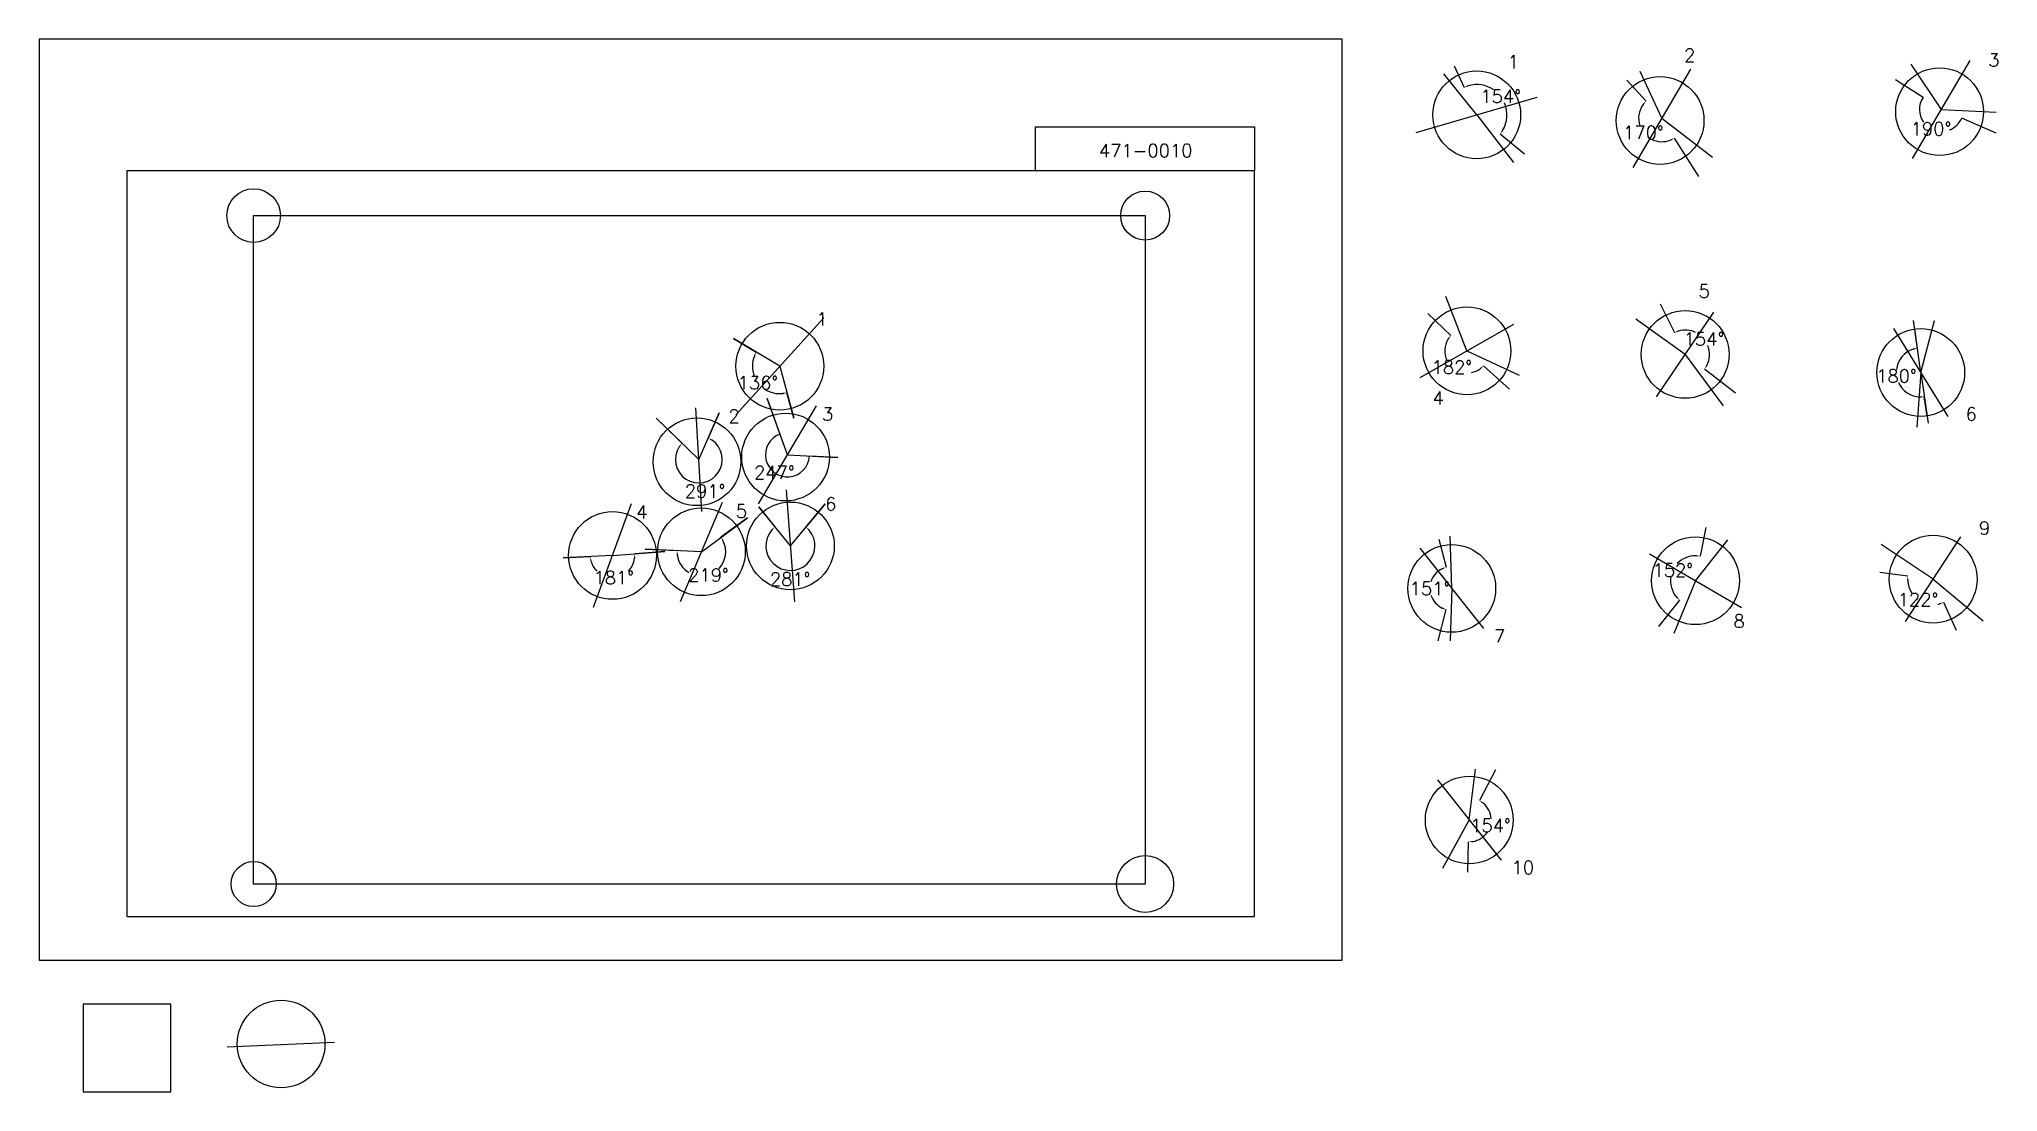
# Model space of a CAD drawing. Extents: x 0 to 2232157, y -150000 to 1050000.
import ezdxf

# ---------------------------------------------------------------- set-up
doc = ezdxf.new("R2010")
doc.units = 0
doc.header["$MEASUREMENT"] = 0
doc.layers.get('0').update_dxf_attribs({"linetype": 'CONTINUOUS'})
doc.layers.get('Defpoints').update_dxf_attribs({"linetype": 'CONTINUOUS'})
for name, color, linetype in [('_0-0_', 7, 'CONTINUOUS'), ('_0-1_V-nasSTD', 7, 'CONTINUOUS'), ('_0-2_番号', 7, 'CONTINUOUS'), ('ADD_LINE', 7, 'CONTINUOUS'), ('文字', 7, 'CONTINUOUS')]:
    doc.layers.add(name, color=color, linetype=linetype)
doc.layers.add('位置合わせ用', color=7, linetype='CONTINUOUS', plot=False)
doc.styles.get("Standard").update_dxf_attribs({"font": 'txt', "height": 15000, "bigfont": 'bigfont.shx'})
doc.dimstyles.get("Standard").update_dxf_attribs({"dimtxt": 0.18, "dimasz": 0.18, "dimexe": 0.18, "dimexo": 0.0625, "dimgap": 0.09, "dimtad": 0, "dimtih": 1, "dimtoh": 1, "dimdec": 4, "dimzin": 0, "dimdsep": 46, "dimtxsty": 'Standard', "dimcen": 0.09, "dimadec": 0, "dimazin": 0, "dimtfac": 1, "dimtdec": 4, "dimtofl": 0, "dimtmove": 0, "dimatfit": 3, "dimfxl": 1, "dimtolj": 1, "dimtzin": 0, "dimarcsym": 0})
picture_1 = doc.add_image_def('image1.jpg', size_in_pixel=(800, 600))

# ---------------------------------------------------------------- blocks, each defined once
blk = doc.blocks.new('-000-CCURVE_ORG002')
at = {"layer": '_0-0_', "color": 5, "linetype": 'Continuous'}
for p, q in [((30, -10), (10, -10)), ((10, -10), (10, -30)), ((30, -30), (30, -10)), ((10, -30), (30, -30))]:
    blk.add_line(p, q, dxfattribs=at)
blk = doc.blocks.new('-008-$$ATRU$$11$$背景色$$色$$0_0_0')
at = {"layer": '_0-2_番号'}
blk.add_blockref('-000-CCURVE_ORG002', (0, 0), dxfattribs=at)
blk = doc.blocks.new('*D27')
at = {"layer": 'ADD_LINE', "color": 0, "linetype": 'Continuous', "lineweight": -2}
for p, q in [((1612482, 1019756), (1623866, 995044)), ((1692790, 918934), (1664951, 941812))]:
    blk.add_line(p, q, dxfattribs=at)
for start, end in [(55.935441, 106.423298), (328.898292, 23.176446)]:
    blk.add_arc((1638300, 963714), 34496, start, end, dxfattribs=at)
at = {"layer": 'ADD_LINE', "color": 0}
for points in [[(1628254, 997582), (1628840, 996022), (1623866, 995045)], [(1667157, 946376), (1668518, 945414), (1664951, 941812)]]:
    blk.add_solid(points, dxfattribs=at)
at = {"layer": 'Defpoints', "color": 0}
for p in [(1612482, 1019756), (1638300, 963714), (1672046, 970868), (1692790, 918934)]:
    blk.add_point(p, dxfattribs=at)
at = {"layer": 'ADD_LINE', "color": 0, "linetype": 'Continuous', "insert": (1665608, 984790), "char_height": 15000, "attachment_point": 5}
blk.add_mtext('\\A1;154%%d', dxfattribs=at)
blk = doc.blocks.new('*D28')
at = {"color": 0, "linetype": 'Continuous', "lineweight": -2}
for p, q in [((1809179, 1003391), (1831324, 979396)), ((1891517, 893504), (1863720, 937271))]:
    blk.add_line(p, q, dxfattribs=at)
for start, end in [(143.458517, 199.177328), (242.968088, 291.666013)]:
    blk.add_arc((1849418, 959791), 26678, start, end, dxfattribs=at)
at = {"color": 0}
for points in [[(1828604, 975119), (1827364, 976233), (1831324, 979396)], [(1859646, 934256), (1858888, 935740), (1863721, 937271)]]:
    blk.add_solid(points, dxfattribs=at)
at = {"layer": 'Defpoints', "color": 0}
for p in [(1809179, 1003391), (1823088, 955491), (1849418, 959791), (1891518, 893504)]:
    blk.add_point(p, dxfattribs=at)
at = {"color": 0, "linetype": 'Continuous', "insert": (1828270, 943528), "char_height": 15000, "attachment_point": 5}
blk.add_mtext('\\A1;170%%d', dxfattribs=at)
blk = doc.blocks.new('*D31')
at = {"layer": 'ADD_LINE', "color": 0, "linetype": 'Continuous', "lineweight": -2}
for p, q in [((2115662, 1004203), (2146913, 983688)), ((2230150, 942907), (2190978, 959896))]:
    blk.add_line(p, q, dxfattribs=at)
for start, end in [(146.716384, 215.556167), (291.744567, 336.55299)]:
    blk.add_arc((2167922, 969896), 25131, start, end, dxfattribs=at)
at = {"layer": 'ADD_LINE', "color": 0}
for points in [[(2146913, 983688), (2146913, 983688), (2146913, 983688)], [(2190978, 959896), (2190978, 959896), (2190978, 959896)]]:
    blk.add_solid(points, dxfattribs=at)
at = {"layer": 'Defpoints', "color": 0}
for p in [(2115662, 1004204), (2167922, 969896), (2146156, 957332), (2230150, 942907)]:
    blk.add_point(p, dxfattribs=at)
at = {"layer": 'ADD_LINE', "color": 0, "linetype": 'Continuous', "insert": (2155982, 947782), "char_height": 15000, "attachment_point": 5}
blk.add_mtext('\\A1;190%%d', dxfattribs=at)
blk = doc.blocks.new('*D492')
at = {"color": 0, "linetype": 'Continuous', "lineweight": -2}
for p, q in [((1582560, 737261), (1608834, 712185)), ((1675657, 651191), (1646046, 677753))]:
    blk.add_line(p, q, dxfattribs=at)
for start, end in [(147.654398, 205.986177), (282.024317, 306.788949)]:
    blk.add_arc((1627174, 694681), 25352, start, end, dxfattribs=at)
at = {"color": 0}
for points in [[(1606412, 707733), (1605099, 708759), (1608834, 712185)], [(1642919, 673763), (1641794, 674993), (1646046, 677753)]]:
    blk.add_solid(points, dxfattribs=at)
at = {"layer": 'Defpoints', "color": 0}
for p in [(1582560, 737262), (1627174, 694681), (1602920, 687300), (1675658, 651190)]:
    blk.add_point(p, dxfattribs=at)
at = {"color": 0, "linetype": 'Continuous', "insert": (1609955, 676073), "char_height": 15000, "attachment_point": 5}
blk.add_mtext('\\A1;182%%d', dxfattribs=at)
blk = doc.blocks.new('*D493')
at = {"color": 0, "linetype": 'Continuous', "lineweight": -2}
for p, q in [((1847215, 748386), (1863522, 715452)), ((1933285, 646506), (1897834, 673710))]:
    blk.add_line(p, q, dxfattribs=at)
for start, end in [(64.877904, 105.999917), (332.840982, 21.383423)]:
    blk.add_arc((1875830, 690596), 27737, start, end, dxfattribs=at)
at = {"color": 0}
for points in [[(1867883, 718035), (1868485, 716481), (1863522, 715453)], [(1899804, 678380), (1901213, 677489), (1897835, 673710)]]:
    blk.add_solid(points, dxfattribs=at)
at = {"layer": 'Defpoints', "color": 0}
for p in [(1847214, 748386), (1887525, 715747), (1875830, 690596), (1933286, 646506)]:
    blk.add_point(p, dxfattribs=at)
at = {"color": 0, "linetype": 'Continuous', "insert": (1897257, 708209), "char_height": 15000, "attachment_point": 5}
blk.add_mtext('\\A1;154%%d', dxfattribs=at)
blk = doc.blocks.new('*D494')
at = {"color": 0, "linetype": 'Continuous', "lineweight": -2}
for p, q in [((2097719, 442479), (2129651, 438247)), ((2185031, 375777), (2170441, 407971))]:
    blk.add_line(p, q, dxfattribs=at)
for start, end in [(182.32444, 213.011449), (280.28229, 284.506363)]:
    blk.add_arc((2158450, 434431), 29051, start, end, dxfattribs=at)
at = {"color": 0}
for points in [[(2130255, 433215), (2128590, 433290), (2129651, 438247)], [(2166004, 405520), (2165449, 407092), (2170441, 407970)]]:
    blk.add_solid(points, dxfattribs=at)
at = {"layer": 'Defpoints', "color": 0}
for p in [(2097719, 442479), (2158450, 434431), (2134111, 418569), (2185032, 375776)]:
    blk.add_point(p, dxfattribs=at)
at = {"color": 0, "linetype": 'Continuous', "insert": (2141135, 411104), "char_height": 15000, "attachment_point": 5}
blk.add_mtext('\\A1;122%%d', dxfattribs=at)
blk = doc.blocks.new('*D495')
at = {"color": 0, "linetype": 'Continuous', "lineweight": -2}
for p, q in [((1899485, 493442), (1893065, 460614)), ((1845899, 380648), (1869761, 410403))]:
    blk.add_line(p, q, dxfattribs=at)
for start, end in [(88.997379, 136.834749), (170.916699, 221.208715)]:
    blk.add_arc((1887594, 432640), 28505, start, end, dxfattribs=at)
at = {"color": 0}
for points in [[(1888005, 460311), (1888181, 461969), (1893065, 460615)], [(1865573, 413259), (1866726, 414463), (1869761, 410403)]]:
    blk.add_solid(points, dxfattribs=at)
at = {"layer": 'Defpoints', "color": 0}
for p in [(1899486, 493442), (1869381, 454567), (1887594, 432640), (1845899, 380648)]:
    blk.add_point(p, dxfattribs=at)
at = {"color": 0, "linetype": 'Continuous', "insert": (1861739, 444640), "char_height": 15000, "attachment_point": 5}
blk.add_mtext('\\A1;152%%d', dxfattribs=at)
blk = doc.blocks.new('*D496')
at = {"color": 0, "linetype": 'Continuous', "lineweight": -2}
for p, q in [((1594921, 479957), (1603443, 448007)), ((1594453, 364310), (1603625, 399771))]:
    blk.add_line(p, q, dxfattribs=at)
for start, end in [(116.442259, 162.722612), (197.730428, 243.989803)]:
    blk.add_arc((1609870, 423913), 24936, start, end, dxfattribs=at)
at = {"color": 0}
for points in [[(1599060, 445461), (1598471, 447020), (1603443, 448007)], [(1598646, 400720), (1599223, 402284), (1603625, 399771)]]:
    blk.add_solid(points, dxfattribs=at)
at = {"layer": 'Defpoints', "color": 0}
for p in [(1594921, 479958), (1587247, 434403), (1609870, 423913), (1594453, 364310)]:
    blk.add_point(p, dxfattribs=at)
at = {"color": 0, "linetype": 'Continuous', "insert": (1584933, 423819), "char_height": 15000, "attachment_point": 5}
blk.add_mtext('\\A1;151%%d', dxfattribs=at)
blk = doc.blocks.new('*D497')
at = {"color": 0, "linetype": 'Continuous', "lineweight": -2}
for p, q in [((2137280, 719501), (2140368, 697666)), ((2151611, 620534), (2148379, 642348))]:
    blk.add_line(p, q, dxfattribs=at)
for start, end in [(108.314688, 172.816777), (204.310121, 268.164898)]:
    blk.add_arc((2144282, 669994), 27948, start, end, dxfattribs=at)
at = {"color": 0}
for points in [[(2135690, 695715), (2135310, 697337), (2140368, 697666)], [(2143435, 641228), (2143339, 642892), (2148379, 642348)]]:
    blk.add_solid(points, dxfattribs=at)
at = {"layer": 'Defpoints', "color": 0}
for p in [(2137280, 719501), (2144282, 669994), (2122350, 652671), (2151611, 620534)]:
    blk.add_point(p, dxfattribs=at)
at = {"color": 0, "linetype": 'Continuous', "insert": (2116623, 665988), "char_height": 15000, "attachment_point": 5}
blk.add_mtext('\\A1;180%%d', dxfattribs=at)
blk = doc.blocks.new('*D662')
at = {"color": 0, "linetype": 'Continuous', "lineweight": -2}
for p, q in [((1659684, 217062), (1641346, 182000)), ((1628066, 100544), (1629066, 134978))]:
    blk.add_line(p, q, dxfattribs=at)
for start, end in [(2.755917, 50.881259), (279.845571, 326.395586)]:
    blk.add_arc((1629789, 159904), 24936, start, end, dxfattribs=at)
at = {"color": 0}
for points in [[(1645980, 179947), (1645064, 178555), (1641346, 182001)], [(1633993, 136166), (1634112, 134504), (1629066, 134978)]]:
    blk.add_solid(points, dxfattribs=at)
at = {"layer": 'Defpoints', "color": 0}
for p in [(1659684, 217062), (1629789, 159904), (1648804, 143771), (1628066, 100544)]:
    blk.add_point(p, dxfattribs=at)
at = {"color": 0, "linetype": 'Continuous', "insert": (1653916, 153603), "char_height": 15000, "attachment_point": 5}
blk.add_mtext('\\A1;154%%d', dxfattribs=at)
blk = doc.blocks.new('*D665')
at = {"layer": 'ADD_LINE', "color": 0, "linetype": 'Continuous', "lineweight": -2}
for p, q in [((791447, 708806), (817249, 693296)), ((859952, 618051), (852189, 646952))]:
    blk.add_line(p, q, dxfattribs=at)
for start, end in [(158.153349, 201.243066), (237.316529, 275.872608)]:
    blk.add_arc((844070, 677173), 31293, start, end, dxfattribs=at)
at = {"layer": 'ADD_LINE', "color": 0}
for points in [[(815770, 688448), (814278, 689189), (817249, 693296)], [(847423, 645225), (847120, 646864), (852189, 646952)]]:
    blk.add_solid(points, dxfattribs=at)
at = {"layer": 'Defpoints', "color": 0}
for p in [(791446, 708806), (844070, 677173), (813751, 669424), (859952, 618051)]:
    blk.add_point(p, dxfattribs=at)
at = {"layer": 'ADD_LINE', "color": 0, "linetype": 'Continuous', "insert": (819082, 658335), "char_height": 15000, "attachment_point": 5}
blk.add_mtext('\\A1;136%%d', dxfattribs=at)
blk = doc.blocks.new('*D668')
at = {"color": 0, "linetype": 'Continuous', "lineweight": -2}
for p, q in [((703034, 618051), (732656, 589331)), ((775052, 624064), (762473, 595215))]:
    blk.add_line(p, q, dxfattribs=at)
blk.add_arc((751809, 570760), 26678, 146.639799, 55.68678, dxfattribs=at)
at = {"color": 0}
for points in [[(730177, 584909), (728877, 585952), (732656, 589331)], [(767252, 593525), (766445, 592067), (762473, 595215)]]:
    blk.add_solid(points, dxfattribs=at)
at = {"layer": 'Defpoints', "color": 0}
for p in [(703034, 618051), (775052, 624064), (751809, 570760), (735656, 549528)]:
    blk.add_point(p, dxfattribs=at)
at = {"color": 0, "linetype": 'Continuous', "insert": (758910, 534776), "char_height": 15000, "attachment_point": 5}
blk.add_mtext('\\A1;291%%d', dxfattribs=at)
blk = doc.blocks.new('*D671')
at = {"layer": 'ADD_LINE', "color": 0, "linetype": 'Continuous', "lineweight": -2}
for p, q in [((829505, 640301), (844215, 599776)), ((910307, 572951), (877883, 574756))]:
    blk.add_line(p, q, dxfattribs=at)
blk.add_arc((852791, 576153), 25131, 109.951225, 356.812862, dxfattribs=at)
at = {"layer": 'ADD_LINE', "color": 0}
for points in [[(844215, 599776), (844215, 599776), (844215, 599776)], [(877883, 574756), (877883, 574756), (877883, 574756)]]:
    blk.add_solid(points, dxfattribs=at)
at = {"layer": 'Defpoints', "color": 0}
for p in [(829505, 640301), (828230, 570826), (852791, 576153), (910307, 572951)]:
    blk.add_point(p, dxfattribs=at)
at = {"layer": 'ADD_LINE', "color": 0, "linetype": 'Continuous', "insert": (837800, 555982), "char_height": 15000, "attachment_point": 5}
blk.add_mtext('\\A1;247%%d', dxfattribs=at)
blk = doc.blocks.new('*D674')
at = {"color": 0, "linetype": 'Continuous', "lineweight": -2}
for p, q in [((597055, 458790), (628077, 460256)), ((713009, 465816), (678686, 463303))]:
    blk.add_line(p, q, dxfattribs=at)
for start, end in [(194.023071, 224.616598), (315.383402, 352.869056)]:
    blk.add_arc((653401, 461452), 25352, start, end, dxfattribs=at)
at = {"color": 0}
for points in [[(629628, 455430), (627979, 455188), (628077, 460256)], [(679390, 458283), (677724, 458326), (678686, 463303)]]:
    blk.add_solid(points, dxfattribs=at)
at = {"layer": 'Defpoints', "color": 0}
for p in [(597054, 458790), (653401, 461452), (713009, 465816), (667465, 440358)]:
    blk.add_point(p, dxfattribs=at)
at = {"color": 0, "linetype": 'Continuous', "insert": (654925, 436145), "char_height": 15000, "attachment_point": 5}
blk.add_mtext('\\A1;181%%d', dxfattribs=at)
blk = doc.blocks.new('*D679')
at = {"color": 0, "linetype": 'Continuous', "lineweight": -2}
for p, q in [((807255, 504473), (777007, 482112)), ((690738, 468744), (726999, 466975))]:
    blk.add_line(p, q, dxfattribs=at)
for start, end in [(316.62922, 26.131046), (187.549639, 238.568129)]:
    blk.add_arc((754703, 465624), 27737, start, end, dxfattribs=at)
at = {"color": 0}
for points in [[(780317, 478273), (778893, 477407), (777007, 482112)], [(728039, 462014), (726373, 461945), (726998, 466975)]]:
    blk.add_solid(points, dxfattribs=at)
at = {"layer": 'Defpoints', "color": 0}
for p in [(807255, 504473), (690738, 468744), (754703, 465624), (776966, 449080)]:
    blk.add_point(p, dxfattribs=at)
at = {"color": 0, "linetype": 'Continuous', "insert": (762738, 439076), "char_height": 15000, "attachment_point": 5}
blk.add_mtext('\\A1;219%%d', dxfattribs=at)
blk = doc.blocks.new('*D682')
at = {"color": 0, "linetype": 'Continuous', "lineweight": -2}
for p, q in [((820137, 516756), (838506, 494051)), ((895669, 520269), (873878, 493875))]:
    blk.add_line(p, q, dxfattribs=at)
blk.add_arc((856084, 472324), 27948, 139.238057, 40.192341, dxfattribs=at)
at = {"color": 0}
for points in [[(835496, 489973), (834336, 491170), (838506, 494051)], [(878019, 490953), (876848, 489767), (873878, 493876)]]:
    blk.add_solid(points, dxfattribs=at)
at = {"layer": 'Defpoints', "color": 0}
for p in [(820137, 516756), (895669, 520269), (856084, 472324), (835579, 453334)]:
    blk.add_point(p, dxfattribs=at)
at = {"color": 0, "linetype": 'Continuous', "insert": (855896, 434376), "char_height": 15000, "attachment_point": 5}
blk.add_mtext('\\A1;281%%d', dxfattribs=at)

msp = doc.modelspace()

# ---------------------------------------------------------------- linework, layer by layer
at = {"layer": '_0-1_V-nasSTD', "color": 7, "linetype": 'Continuous'}
for p, q in [((1485000, 1050000), (0, 1050000)), ((0, 1050000), (0, 0)), ((1485000, 1050000), (0, 1050000)), ((0, 1050000), (0, 0)), ((1485000, 0), (1485000, 1050000)), ((1485000, 0), (1485000, 1050000)), ((1135000, 950000), (1135000, 900000)), ((1135000, 950000), (1385000, 950000)), ((1385000, 950000), (1385000, 900000)), ((1385000, 900000), (100000, 900000)), ((100000, 900000), (100000, 50000)), ((1385000, 50000), (1385000, 900000)), ((100000, 50000), (1385000, 50000)), ((0, 0), (1485000, 0)), ((0, 0), (1485000, 0))]:
    msp.add_line(p, q, dxfattribs=at)
at = {"layer": 'ADD_LINE', "color": 5, "linetype": 'Continuous'}
for p, q in [((1638300.12759, 963713.94411), (1600657, 1010465.5)), ((1849417.68706, 959791.40858), (1824731.61592, 1013095)), ((2167921.53926, 969895.92252), (2133337.061, 1021586.01265)), ((1638300.12759, 963713.94411), (1680185.5, 909330)), ((2167921.53926, 969895.92252), (2230150.4375, 966693.63309)), ((1849417.68706, 959791.40858), (1907070.5, 915461)), ((1627173.85936, 694681.42053), (1603053, 756584)), ((1875829.60478, 690595.69901), (1819695, 730821)), ((2144282.17651, 669993.66595), (2135874.84661, 729434.5)), ((2144282.17651, 669993.66595), (2159881.11393, 729434.5)), ((844069.75, 677173.44411), (791446.5, 708806.5)), ((1627173.85936, 694681.42053), (1686782, 666999.5)), ((844069.75, 677173.44411), (859952.5, 618051)), ((1875829.60478, 690595.69901), (1919233, 631868.5)), ((2144282.17651, 669993.66595), (2139973.5, 607862)), ((2144282.17651, 669993.66595), (2152852.5, 612158.5)), ((852790.53926, 576153.25), (829505.14685, 640300.62536)), ((751809.34608, 570760.40858), (703033.5, 618051)), ((751809.34608, 570760.40858), (775051.90633, 624064)), ((852790.53926, 576153.25), (910306.72957, 572950.96057)), ((856084.5, 472323.66595), (820137, 516756.5)), ((856084.5, 472323.66595), (895669, 520269.28871)), ((754702.60478, 465623.69901), (807255.43567, 504473.05276)), ((1609869.59541, 423912.59025), (1607859.5021, 483624.43754)), ((1887594.19761, 432639.77192), (1924592.5, 479202.5)), ((2158449.59821, 434430.75199), (2099218, 473956.5)), ((653400.875, 461452), (597054.5, 458790)), ((653400.875, 461452), (713009.01564, 465816.04819)), ((754702.60478, 465623.69901), (690737.5, 468744)), ((1887594.19761, 432639.77192), (1862762, 372404)), ((2158449.59821, 434430.75199), (2215384.5, 387018.5)), ((1609869.59541, 423912.59025), (1608159.50179, 364310.06247)), ((1629789, 159904), (1636845.5, 217647.28885)), ((1629789, 159904), (1599375.79815, 104642.5))]:
    msp.add_line(p, q, dxfattribs=at)
at = {"layer": 'ADD_LINE', "color": 1, "linetype": 'Continuous'}
for p, q in [((1816519.43706, 903878.65858), (1882315.93706, 1015704.15858)), ((2135023.28926, 913983.17252), (2200819.78926, 1025808.67252)), ((1569397.37759, 943664.44411), (1707202.87759, 983763.44411)), ((1843082.10478, 642335.94901), (1908577.10478, 738855.44901)), ((794008, 621841.94411), (894131.5, 732504.94411)), ((1573690.48436, 664418.92053), (1680657.23436, 724943.92053)), ((2113351.05151, 720119.29095), (2175213.30151, 619868.04095)), ((755322.70438, 511703.32929), (748295.98778, 629817.48786)), ((819892.28926, 520240.5), (885688.78926, 632066)), ((851400.25, 536145.16595), (860768.75, 408502.16595)), ((631736.625, 402314.5), (675065.125, 520589.5)), ((730696.35478, 409121.19901), (778708.85478, 522126.19901)), ((1573599.84541, 469670.84025), (1646139.34541, 378154.34025)), ((2126994.59821, 386171.00199), (2189904.59821, 482690.50199)), ((1835025.69761, 463233.02192), (1940162.69761, 402046.52192)), ((1593519.25, 205662.25), (1666058.75, 114145.75)), ((214262.32302, -98799.56876), (336470.78129, -93322.43898))]:
    msp.add_line(p, q, dxfattribs=at)
at = {"layer": 'ADD_LINE', "color": 5, "linetype": 'ByBlock'}
for centre in [(1638300.12759, 963713.94411), (1847299.84098, 957259.81804), (2165803.69318, 967364.33199), (1627173.85936, 694681.42053), (1875829.60478, 690595.69901), (844069.75, 677173.44411), (2144282.17651, 669993.66595), (749691.5, 568228.81804), (850672.69318, 573621.65947), (754702.60478, 465623.69901), (856084.5, 472323.66595), (653400.875, 461452), (1609869.59541, 423912.59025), (1887594.19761, 432639.77192), (2158449.59821, 434430.75199), (1629789, 159904), (275704.61091, -95468.83904)]:
    msp.add_circle(centre, 50000, dxfattribs=at)
at = {"layer": '位置合わせ用', "color": 5, "linetype": 'Continuous'}
for centre, radius in [((244424.4, 848880.595), 30579.2687), ((1260424.4, 848880.595), 27848.33235), ((244424.4, 86880.595), 25672.78835), ((1260424.4, 86880.595), 32483.49996)]:
    msp.add_circle(centre, radius, dxfattribs=at)

# ---------------------------------------------------------------- block references
at = {"layer": '_0-0_', "xscale": 5000, "yscale": 5000, "zscale": 5000}
msp.add_blockref('-008-$$ATRU$$11$$背景色$$色$$0_0_0', (0, 0), dxfattribs=at)

# ---------------------------------------------------------------- texts
at = {"layer": '文字', "color": 5, "linetype": 'Continuous'}
for s, p in [('1', (1673664.84659, 1016741.02454)), ('2', (1874537.93706, 1024176.15858)), ('3', (2221228, 1018828.5)), ('5', (1891120.10478, 755271.69901)), ('1', (885715, 723444.5)), ('4', (1587985.85936, 633522.92053)), ('2', (785591.5, 612781.5)), ('3', (892156, 615123.5)), ('6', (2195400.17651, 615212.66595)), ('4', (680376.29284, 503551.01225)), ('5', (793909.12551, 504473.05276)), ('6', (895669, 512658)), ('9', (2210625.69761, 485179.27192)), ('8', (1930840.69761, 379162.77192)), ('7', (1657991.59541, 362204.09025)), ('10', (1677911, 98195.5))]:
    msp.add_text(s, height=15000, dxfattribs=at).set_placement(p)
at = {"layer": '文字', "linetype": 'Continuous'}
msp.add_text('471-0010', height=15000, dxfattribs=at).set_placement((1207698.06436, 915464.91089))

# ---------------------------------------------------------------- dimensions: what is measured, and where the dimension line sits
at = {"color": 5, "linetype": 'Continuous'}
for base, center, p1, p2, picture, middle in [((1823088.23526, 955490.96023), (1849417.68706, 959791.40858), (1809178.77504, 1003391.05715), (1891517.5, 893504), '*D28', (1828269.9978, 943527.67201)), ((1602919.66927, 687300.1765), (1627173.85936, 694681.42053), (1582560, 737261.5), (1675657.5, 651190.5), '*D492', (1609955.37168, 676073.03042)), ((1887525.02456, 715746.55986), (1875829.60478, 690595.69901), (1847214.5, 748386.5), (1933285.5, 646506), '*D493', (1897256.73514, 708208.95339)), ((2122350.14113, 652670.99813), (2144282.17651, 669993.66595), (2137279.85621, 719500.91301), (2151611.40936, 620533.75951), '*D497', (2116622.71578, 665988.26601)), ((735656.45435, 549527.93399), (751809.34608, 570760.40858), (703033.5, 618051), (775051.90633, 624064), '*D668', (758910.48542, 534776.04347)), ((835578.71517, 453334.14819), (856084.5, 472323.66595), (820137, 516756.5), (895669, 520269.28871), '*D682', (855895.87244, 434376.16531)), ((776966.04627, 449080.18613), (754702.60478, 465623.69901), (807255.43567, 504473.05276), (690737.5, 468744), '*D679', (762738.21322, 439076.05049)), ((1869381.14317, 454567.03326), (1887594.19761, 432639.77192), (1899485.5, 493442.5), (1845899, 380648), '*D495', (1861738.50652, 444639.91276)), ((1587247.09662, 434402.94997), (1609869.59541, 423912.59025), (1594921, 479957.5), (1594452.55209, 364310), '*D496', (1584933.35154, 423818.56891)), ((667465.03347, 440358.2107), (653400.875, 461452), (597054.5, 458790), (713009.01564, 465816.04819), '*D674', (654924.78481, 436145.35662)), ((2134111.47282, 418568.6119), (2158449.59821, 434430.75199), (2097719, 442479), (2185031.5, 375776.5), '*D494', (2141135.0292, 411103.5675)), ((1648803.90553, 143771.4718), (1629789, 159904), (1659684.47103, 217061.94462), (1628066.5, 100544), '*D662', (1653916.18486, 153602.8851))]:
    dim = msp.add_angular_dim_3p(base=base, center=center, p1=p1, p2=p2, dimstyle='Standard', override={"dimasz": 5000, "dimtmove": 2}, dxfattribs=at)
    dim.commit()
    dim.dimension.update_dxf_attribs({"geometry": picture, "text_midpoint": middle})
at = {"layer": 'ADD_LINE', "color": 5, "linetype": 'Continuous'}
for base, center, p1, p2, override, picture, middle in [((1672045.78438, 970867.8893), (1638300.12759, 963713.94411), (1612481.5, 1019756.5), (1692790, 918933.5), {"dimasz": 5000, "dimtmove": 2}, '*D27', (1665608.30751, 984790.2719)), ((2146156.07889, 957332.10205), (2167921.53926, 969895.92252), (2115661.5, 1004203.5), (2230150.5, 942906.93528), {"dimtmove": 2}, '*D31', (2155981.84538, 947781.93238)), ((813751.20925, 669423.75672), (844069.75, 677173.44411), (791446.5, 708806.5), (859952.5, 618051), {"dimasz": 5000, "dimtmove": 2}, '*D665', (819082.06407, 658334.99619)), ((828230.31207, 570825.95325), (852790.53926, 576153.25), (829505.14685, 640300.62536), (910306.72957, 572950.96057), {"dimtmove": 2}, '*D671', (837800.06493, 555981.76953))]:
    dim = msp.add_angular_dim_3p(base=base, center=center, p1=p1, p2=p2, dimstyle='Standard', override=override, dxfattribs=at)
    dim.commit()
    dim.dimension.update_dxf_attribs({"geometry": picture, "text_midpoint": middle})

# ---------------------------------------------------------------- pictures from other files: only their frames are drawn
image = msp.add_image(picture_1, insert=(244424.4, 86880.595), size_in_units=(1016000, 762000), dxfattribs=at)
image.dxf.flags = 7

doc.saveas('drawing.dxf')
